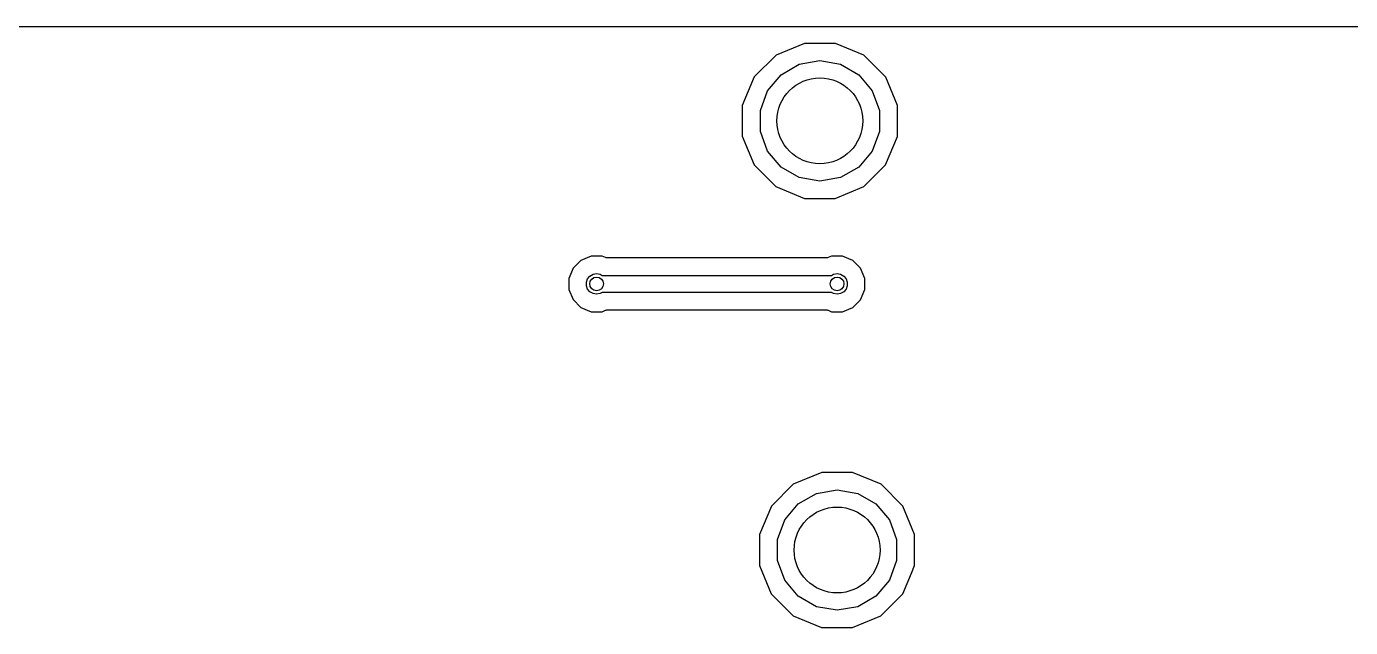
# Model space of a CAD drawing. Extents: x 36 to 201, y -145 to -29.
# Drawn here: x 76.41 to 114.94, y -46.51 to -29 of the extents above; entities that cross this region are included whole.
import ezdxf

# ---------------------------------------------------------------- set-up
doc = ezdxf.new("R2010")
doc.units = 0
doc.header["$MEASUREMENT"] = 0
doc.layers.add('BLACK', color=7, linetype='CONTINUOUS')

msp = doc.modelspace()

# ---------------------------------------------------------------- linework, layer by layer
at = {"layer": 'Black'}
for p, q in [((65.3929, -29), (157.494, -29)), ((99.0528, -29.4916), (98.2226, -29.8346)), ((99.9511, -29.4924), (99.0528, -29.4916)), ((100.781, -29.8369), (99.9511, -29.4924)), ((98.2226, -29.8346), (97.5869, -30.4693)), ((98.8992, -30.0993), (99.5, -29.9933)), ((99.5, -29.9933), (100.101, -30.0993)), ((101.415, -30.4726), (100.781, -29.8369)), ((97.9787, -30.8717), (98.3708, -30.4043)), ((98.3708, -30.4043), (98.8992, -30.0993)), ((100.101, -30.0993), (100.629, -30.4043)), ((100.629, -30.4043), (101.021, -30.8717)), ((97.5869, -30.4693), (97.2424, -31.2989)), ((101.758, -31.3028), (101.415, -30.4726)), ((97.77, -31.445), (97.9787, -30.8717)), ((101.021, -30.8717), (101.23, -31.445)), ((97.2424, -31.2989), (97.2416, -32.1972)), ((97.77, -32.055), (97.77, -31.445)), ((101.23, -31.445), (101.23, -32.055)), ((101.758, -32.2011), (101.758, -31.3028)), ((97.2416, -32.1972), (97.5846, -33.0274)), ((97.9787, -32.6283), (97.77, -32.055)), ((101.23, -32.055), (101.021, -32.6283)), ((101.413, -33.0307), (101.758, -32.2011)), ((98.3708, -33.0957), (97.9787, -32.6283)), ((101.021, -32.6283), (100.629, -33.0957)), ((97.5846, -33.0274), (98.2193, -33.6631)), ((98.8992, -33.4007), (98.3708, -33.0957)), ((100.629, -33.0957), (100.101, -33.4007)), ((100.777, -33.6654), (101.413, -33.0307)), ((99.5, -33.5067), (98.8992, -33.4007)), ((100.101, -33.4007), (99.5, -33.5067)), ((98.2193, -33.6631), (99.0489, -34.0076)), ((99.9472, -34.0084), (100.777, -33.6654)), ((99.0489, -34.0076), (99.9472, -34.0084)), ((92.5429, -35.8146), (92.3154, -36.0417)), ((92.84, -35.6919), (92.5429, -35.8146)), ((93.1614, -35.6921), (92.84, -35.6919)), ((93.2581, -35.7323), (93.1614, -35.6921)), ((93.2609, -35.7329), (93.2581, -35.7323)), ((93.2634, -35.7343), (93.2609, -35.7329)), ((93.2824, -35.7377), (93.2634, -35.7343)), ((93.3012, -35.7419), (93.2824, -35.7377)), ((93.304, -35.7415), (93.3012, -35.7419)), ((93.3068, -35.742), (93.304, -35.7415)), ((99.6934, -35.742), (93.3068, -35.742)), ((99.6961, -35.7415), (99.6934, -35.742)), ((99.6989, -35.7419), (99.6961, -35.7415)), ((99.7178, -35.7377), (99.6989, -35.7419)), ((99.7369, -35.7343), (99.7178, -35.7377)), ((99.7392, -35.733), (99.7369, -35.7343)), ((99.7419, -35.7324), (99.7392, -35.733)), ((99.84, -35.6919), (99.7419, -35.7324)), ((100.161, -35.6921), (99.84, -35.6919)), ((100.458, -35.8154), (100.161, -35.6921)), ((100.685, -36.0429), (100.458, -35.8154)), ((92.3154, -36.0417), (92.1921, -36.3386)), ((92.8064, -36.2693), (92.897, -36.217)), ((92.897, -36.217), (93, -36.1989)), ((93, -36.1989), (93.103, -36.217)), ((93.103, -36.217), (93.1601, -36.25)), ((99.8399, -36.25), (99.897, -36.217)), ((99.897, -36.217), (100, -36.1989)), ((100, -36.1989), (100.103, -36.217)), ((100.103, -36.217), (100.194, -36.2693)), ((100.808, -36.34), (100.685, -36.0429)), ((92.1921, -36.3386), (92.1919, -36.66)), ((92.7034, -36.4477), (92.7392, -36.3494)), ((92.7034, -36.5523), (92.7034, -36.4477)), ((92.7392, -36.6506), (92.7034, -36.5523)), ((92.7392, -36.3494), (92.8064, -36.2693)), ((93.1601, -36.25), (99.8399, -36.25)), ((100.194, -36.2693), (100.261, -36.3494)), ((100.261, -36.3494), (100.297, -36.4477)), ((100.297, -36.5523), (100.261, -36.6506)), ((100.297, -36.4477), (100.297, -36.5523)), ((100.808, -36.6614), (100.808, -36.34)), ((92.1919, -36.66), (92.3146, -36.9571)), ((92.3146, -36.9571), (92.5417, -37.1846)), ((92.8064, -36.7307), (92.7392, -36.6506)), ((92.897, -36.783), (92.8064, -36.7307)), ((93, -36.8011), (92.897, -36.783)), ((93.103, -36.783), (93, -36.8011)), ((93.1601, -36.75), (93.103, -36.783)), ((99.8399, -36.75), (93.1601, -36.75)), ((99.897, -36.783), (99.8399, -36.75)), ((100, -36.8011), (99.897, -36.783)), ((100.103, -36.783), (100, -36.8011)), ((100.194, -36.7307), (100.103, -36.783)), ((100.261, -36.6506), (100.194, -36.7307)), ((100.457, -37.1854), (100.685, -36.9583)), ((100.685, -36.9583), (100.808, -36.6614)), ((92.5417, -37.1846), (92.8386, -37.3079)), ((92.8386, -37.3079), (93.16, -37.3081)), ((93.16, -37.3081), (93.2581, -37.2676)), ((93.2581, -37.2676), (93.2608, -37.267)), ((93.2608, -37.267), (93.2631, -37.2657)), ((93.2631, -37.2657), (93.2822, -37.2623)), ((93.2822, -37.2623), (93.3011, -37.2581)), ((93.3011, -37.2581), (93.3039, -37.2585)), ((93.3039, -37.2585), (93.3066, -37.258)), ((93.3066, -37.258), (99.6932, -37.258)), ((99.6932, -37.258), (99.696, -37.2585)), ((99.696, -37.2585), (99.6988, -37.2581)), ((99.6988, -37.2581), (99.7176, -37.2623)), ((99.7176, -37.2623), (99.7366, -37.2657)), ((99.7366, -37.2657), (99.7391, -37.2671)), ((99.7391, -37.2671), (99.7419, -37.2677)), ((99.7419, -37.2677), (99.8386, -37.3079)), ((99.8386, -37.3079), (100.16, -37.3081)), ((100.16, -37.3081), (100.457, -37.1854)), ((99.5528, -41.9916), (98.7226, -42.3346)), ((100.451, -41.9924), (99.5528, -41.9916)), ((101.281, -42.3369), (100.451, -41.9924)), ((98.7226, -42.3346), (98.0869, -42.9693)), ((101.915, -42.9726), (101.281, -42.3369)), ((98.8708, -42.9043), (99.3992, -42.5993)), ((99.3992, -42.5993), (100, -42.4933)), ((100, -42.4933), (100.601, -42.5993)), ((100.601, -42.5993), (101.129, -42.9043)), ((98.0869, -42.9693), (97.7424, -43.7989)), ((98.4787, -43.3717), (98.8708, -42.9043)), ((101.129, -42.9043), (101.521, -43.3717)), ((102.258, -43.8028), (101.915, -42.9726)), ((98.27, -43.945), (98.4787, -43.3717)), ((101.521, -43.3717), (101.73, -43.945)), ((97.7424, -43.7989), (97.7416, -44.6972)), ((102.258, -44.7011), (102.258, -43.8028)), ((98.27, -44.555), (98.27, -43.945)), ((101.73, -43.945), (101.73, -44.555)), ((97.7416, -44.6972), (98.0846, -45.5274)), ((98.4787, -45.1283), (98.27, -44.555)), ((101.73, -44.555), (101.521, -45.1283)), ((101.913, -45.5307), (102.165, -44.9236)), ((102.165, -44.9236), (102.258, -44.7011)), ((102.165, -44.9236), (102.165, -44.9236)), ((98.8708, -45.5957), (98.4787, -45.1283)), ((101.521, -45.1283), (101.129, -45.5957)), ((98.0846, -45.5274), (98.7193, -46.1631)), ((99.3992, -45.9007), (98.8708, -45.5957)), ((101.129, -45.5957), (100.601, -45.9007)), ((101.277, -46.1654), (101.913, -45.5307)), ((98.7193, -46.1631), (99.5489, -46.5076)), ((100, -46.0067), (99.3992, -45.9007)), ((100.601, -45.9007), (100, -46.0067)), ((100.447, -46.5084), (101.277, -46.1654)), ((99.5489, -46.5076), (100.447, -46.5084))]:
    msp.add_line(p, q, dxfattribs=at)
for centre, radius in [((99.5, -31.75), 1.25), ((93, -36.5), 0.2), ((100, -36.5), 0.2), ((100, -44.25), 1.25)]:
    msp.add_circle(centre, radius, dxfattribs=at)

doc.saveas('drawing.dxf')
